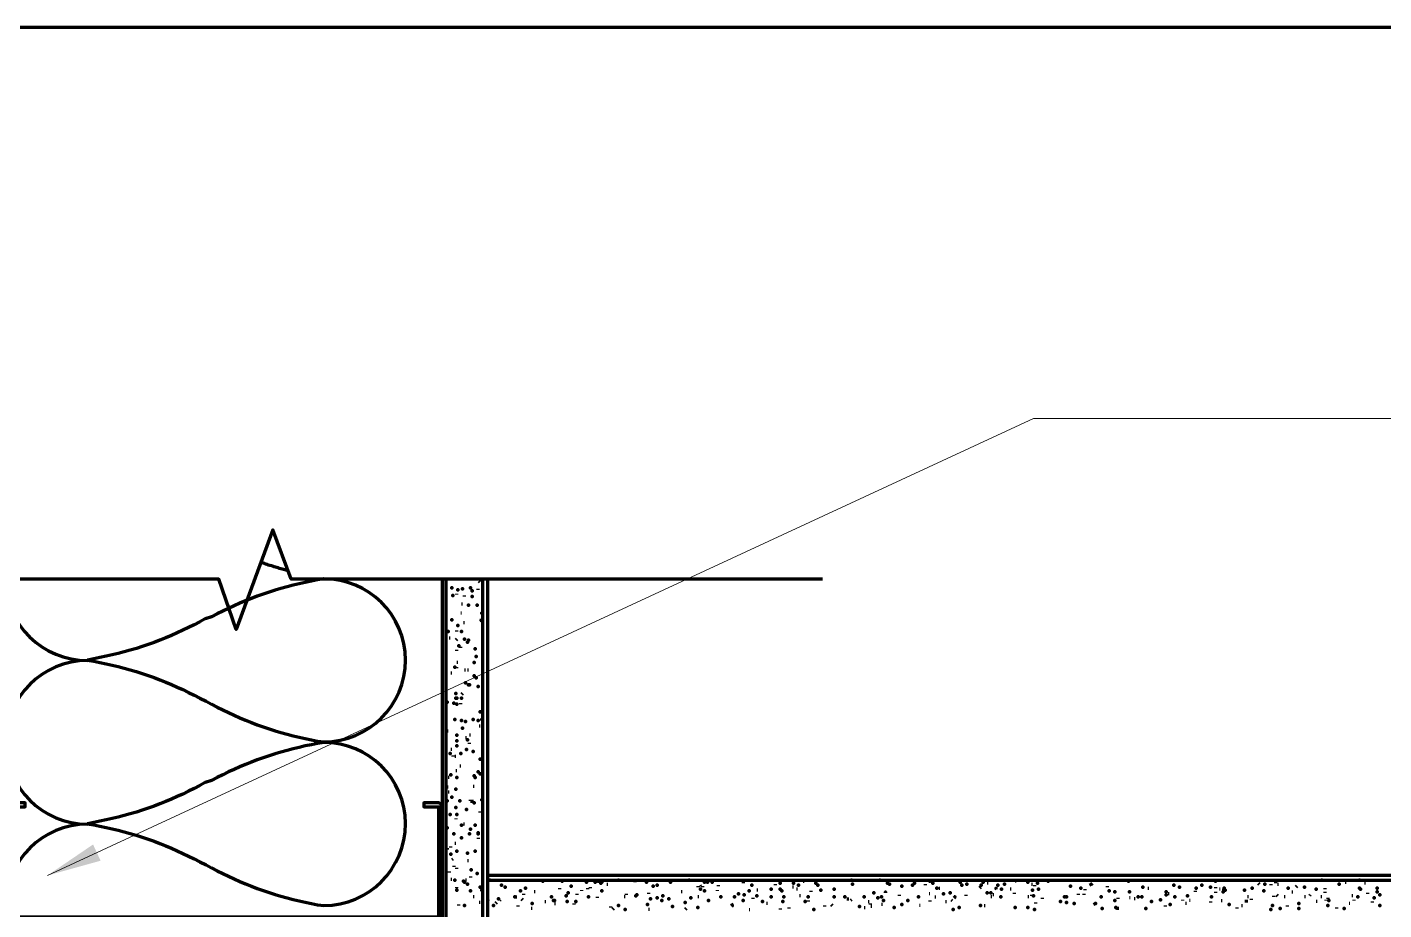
# Model space of a CAD drawing. Extents: x -134.2 to -36.6, y 16.5 to 62.5.
# Drawn here: x -122.59 to -103.9, y 50.38 to 62.54 of the extents above; entities that cross this region are included whole.
import ezdxf

# ---------------------------------------------------------------- set-up
doc = ezdxf.new("R2010")
doc.units = 0
doc.header["$MEASUREMENT"] = 0
for name, color, linetype, lineweight in [('Dt-Line 1', 9, 'Continuous', 0), ('Dt-Line 3', 7, 'Continuous', 15), ('Dt-Line 4', 1, 'Continuous', 25), ('Dt-Line 5', 54, 'Continuous', 50), ('Dt-Text', 121, 'Continuous', 20)]:
    doc.layers.add(name, color=color, linetype=linetype, lineweight=lineweight)
doc.styles.get("Standard").update_dxf_attribs({"font": 'Arial.ttf'})
doc.dimstyles.new('1 & 1 Half', dxfattribs={"dimtxt": 0.75, "dimasz": 0.75, "dimexe": 1, "dimexo": 0.375, "dimgap": 0.5, "dimtad": 1, "dimdec": 4, "dimzin": 3, "dimdsep": 46, "dimlunit": 4, "dimtxsty": 'Standard', "dimblk": 'ARCHTICK', "dimcen": 0.09375, "dimdle": 1, "dimclrd": 253, "dimclre": 253, "dimclrt": 256, "dimadec": 0, "dimazin": 0, "dimtfac": 0.6, "dimtdec": 4, "dimtix": 1, "dimtmove": 2, "dimatfit": 0, "dimfxl": 1, "dimfrac": 1, "dimtolj": 1, "dimtzin": 0, "dimlwd": 9, "dimlwe": 9, "dimarcsym": 0})

# ---------------------------------------------------------------- blocks, each defined once
blk = doc.blocks.new('_ArchTick')
at = {"color": 0, "linetype": 'ByBlock', "const_width": 0.15}
blk.add_lwpolyline([(-0.5, -0.5), (0.5, 0.5)], dxfattribs=at)

msp = doc.modelspace()

# ---------------------------------------------------------------- linework, layer by layer
at = {"layer": 'Dt-Line 1', "linetype": 'Continuous', "lineweight": 158}
for p, q in [((-116.659, 54.935), (-116.659, 54.922)), ((-116.379, 54.789), (-116.379, 54.802)), ((-116.353, 54.895), (-116.366, 54.909)), ((-116.673, 54.722), (-116.673, 54.735)), ((-116.593, 54.589), (-116.606, 54.589)), ((-116.566, 54.695), (-116.566, 54.709)), ((-116.606, 54.469), (-116.619, 54.469)), ((-116.673, 54.215), (-116.673, 54.229)), ((-116.566, 54.335), (-116.579, 54.335)), ((-116.766, 54.122), (-116.779, 54.122)), ((-116.673, 54.109), (-116.686, 54.095)), ((-116.673, 53.949), (-116.673, 53.962)), ((-116.619, 53.989), (-116.619, 54.002)), ((-116.659, 53.789), (-116.673, 53.789)), ((-116.673, 53.709), (-116.673, 53.722)), ((-116.553, 53.682), (-116.566, 53.682)), ((-116.513, 53.682), (-116.526, 53.682)), ((-116.739, 53.642), (-116.753, 53.642)), ((-116.593, 53.362), (-116.606, 53.349)), ((-116.619, 53.215), (-116.619, 53.229)), ((-116.353, 52.909), (-116.366, 52.909)), ((-116.793, 52.842), (-116.806, 52.842)), ((-116.539, 52.749), (-116.553, 52.749)), ((-116.486, 52.789), (-116.499, 52.789)), ((-116.739, 52.589), (-116.753, 52.589)), ((-116.499, 52.669), (-116.499, 52.682)), ((-116.726, 52.509), (-116.726, 52.495)), ((-116.686, 52.495), (-116.699, 52.495)), ((-116.619, 52.362), (-116.633, 52.362)), ((-116.779, 52.202), (-116.793, 52.202)), ((-116.673, 52.295), (-116.686, 52.295)), ((-116.793, 52.069), (-116.806, 52.069)), ((-116.779, 52.002), (-116.793, 52.002)), ((-116.433, 52.082), (-116.446, 52.082)), ((-116.313, 51.989), (-116.326, 51.989)), ((-116.486, 51.882), (-116.486, 51.895)), ((-116.686, 51.642), (-116.686, 51.629)), ((-116.353, 51.722), (-116.353, 51.735)), ((-116.566, 51.562), (-116.579, 51.562)), ((-116.806, 51.229), (-116.806, 51.215)), ((-116.753, 51.242), (-116.753, 51.255)), ((-116.686, 51.295), (-116.699, 51.295)), ((-116.379, 51.375), (-116.379, 51.362)), ((-116.726, 51.082), (-116.739, 51.069)), ((-116.513, 51.055), (-116.526, 51.055)), ((-116.779, 50.909), (-116.779, 50.895)), ((-116.713, 50.989), (-116.713, 50.975)), ((-116.673, 50.949), (-116.673, 50.962)), ((-116.739, 50.802), (-116.753, 50.802)), ((-116.673, 50.682), (-116.673, 50.695)), ((-116.539, 50.789), (-116.553, 50.789)), ((-116.486, 50.842), (-116.486, 50.829)), ((-115.726, 50.789), (-115.726, 50.775)), ((-115.326, 50.789), (-115.326, 50.775)), ((-115.259, 50.682), (-115.259, 50.669)), ((-114.873, 50.682), (-114.873, 50.669)), ((-114.833, 50.695), (-114.833, 50.682)), ((-114.606, 50.735), (-114.593, 50.735)), ((-114.219, 50.775), (-114.219, 50.762)), ((-113.353, 50.709), (-113.353, 50.695)), ((-113.326, 50.722), (-113.313, 50.709)), ((-113.286, 50.709), (-113.286, 50.695)), ((-113.073, 50.722), (-113.073, 50.709)), ((-112.726, 50.762), (-112.726, 50.749)), ((-112.286, 50.735), (-112.286, 50.722)), ((-112.033, 50.695), (-112.046, 50.695)), ((-111.979, 50.669), (-111.993, 50.669)), ((-111.899, 50.775), (-111.886, 50.775)), ((-110.353, 50.789), (-110.339, 50.789)), ((-110.219, 50.735), (-110.219, 50.722)), ((-110.033, 50.682), (-110.019, 50.682)), ((-109.459, 50.695), (-109.473, 50.682)), ((-109.353, 50.749), (-109.366, 50.749)), ((-109.033, 50.669), (-109.046, 50.669)), ((-108.966, 50.775), (-108.979, 50.775)), ((-108.753, 50.735), (-108.739, 50.735)), ((-108.713, 50.722), (-108.713, 50.709)), ((-108.019, 50.669), (-108.019, 50.655)), ((-107.713, 50.709), (-107.713, 50.695)), ((-107.513, 50.789), (-107.499, 50.789)), ((-107.233, 50.789), (-107.233, 50.775)), ((-107.153, 50.682), (-107.139, 50.682)), ((-106.219, 50.695), (-106.219, 50.682)), ((-106.153, 50.669), (-106.166, 50.669)), ((-105.633, 50.749), (-105.619, 50.735)), ((-105.459, 50.735), (-105.459, 50.722)), ((-105.393, 50.762), (-105.393, 50.749)), ((-105.366, 50.735), (-105.353, 50.735)), ((-105.099, 50.709), (-105.113, 50.695)), ((-104.713, 50.682), (-104.713, 50.669)), ((-104.433, 50.762), (-104.419, 50.762)), ((-104.153, 50.749), (-104.166, 50.749)), ((-116.433, 50.562), (-116.446, 50.562)), ((-116.353, 50.482), (-116.366, 50.482)), ((-116.246, 50.522), (-116.246, 50.509)), ((-116.126, 50.482), (-116.139, 50.469)), ((-116.073, 50.522), (-116.086, 50.509)), ((-115.779, 50.535), (-115.766, 50.522)), ((-115.753, 50.602), (-115.753, 50.589)), ((-115.593, 50.629), (-115.606, 50.629)), ((-115.459, 50.495), (-115.446, 50.495)), ((-115.019, 50.602), (-115.019, 50.589)), ((-114.953, 50.655), (-114.953, 50.642)), ((-114.739, 50.562), (-114.739, 50.549)), ((-114.353, 50.562), (-114.366, 50.562)), ((-114.339, 50.602), (-114.339, 50.589)), ((-114.033, 50.615), (-114.033, 50.602)), ((-113.566, 50.629), (-113.579, 50.629)), ((-113.339, 50.562), (-113.353, 50.562)), ((-113.086, 50.655), (-113.086, 50.642)), ((-112.593, 50.549), (-112.593, 50.535)), ((-112.526, 50.655), (-112.539, 50.655)), ((-111.939, 50.575), (-111.953, 50.575)), ((-111.833, 50.509), (-111.833, 50.495)), ((-111.793, 50.642), (-111.793, 50.629)), ((-111.233, 50.522), (-111.246, 50.509)), ((-111.006, 50.495), (-110.993, 50.495)), ((-110.579, 50.589), (-110.579, 50.575)), ((-110.153, 50.602), (-110.166, 50.602)), ((-110.153, 50.509), (-110.153, 50.495)), ((-110.086, 50.562), (-110.073, 50.562)), ((-109.939, 50.495), (-109.926, 50.495)), ((-109.859, 50.522), (-109.846, 50.509)), ((-109.659, 50.589), (-109.659, 50.575)), ((-109.299, 50.562), (-109.313, 50.562)), ((-109.273, 50.589), (-109.286, 50.589)), ((-108.993, 50.615), (-108.993, 50.602)), ((-108.793, 50.562), (-108.806, 50.562)), ((-108.753, 50.589), (-108.753, 50.575)), ((-108.699, 50.482), (-108.699, 50.469)), ((-108.606, 50.549), (-108.606, 50.535)), ((-108.113, 50.602), (-108.113, 50.589)), ((-108.033, 50.602), (-108.033, 50.589)), ((-107.566, 50.549), (-107.566, 50.535)), ((-107.393, 50.549), (-107.406, 50.549)), ((-107.326, 50.535), (-107.339, 50.535)), ((-106.859, 50.602), (-106.873, 50.602)), ((-106.673, 50.522), (-106.673, 50.509)), ((-106.566, 50.509), (-106.579, 50.509)), ((-106.499, 50.642), (-106.499, 50.629)), ((-106.286, 50.495), (-106.286, 50.482)), ((-106.219, 50.629), (-106.219, 50.615)), ((-106.139, 50.509), (-106.126, 50.509)), ((-106.126, 50.655), (-106.113, 50.655)), ((-105.766, 50.562), (-105.779, 50.562)), ((-105.726, 50.535), (-105.726, 50.522)), ((-105.419, 50.575), (-105.419, 50.562)), ((-105.379, 50.589), (-105.366, 50.575)), ((-105.259, 50.562), (-105.273, 50.562)), ((-105.166, 50.629), (-105.153, 50.629)), ((-104.979, 50.562), (-104.993, 50.562)), ((-104.913, 50.589), (-104.926, 50.575)), ((-104.819, 50.495), (-104.833, 50.495)), ((-104.753, 50.562), (-104.766, 50.562)), ((-104.713, 50.629), (-104.713, 50.615)), ((-104.699, 50.522), (-104.699, 50.509)), ((-104.673, 50.549), (-104.673, 50.535)), ((-104.326, 50.575), (-104.339, 50.575)), ((-104.313, 50.522), (-104.313, 50.509)), ((-104.126, 50.615), (-104.126, 50.602)), ((-104.059, 50.495), (-104.059, 50.482)), ((-116.646, 50.442), (-116.646, 50.455)), ((-115.833, 50.442), (-115.833, 50.429)), ((-115.633, 50.402), (-115.646, 50.402)), ((-115.326, 50.469), (-115.313, 50.469)), ((-115.059, 50.469), (-115.059, 50.455)), ((-114.553, 50.429), (-114.553, 50.415)), ((-114.513, 50.402), (-114.526, 50.389)), ((-114.019, 50.389), (-114.033, 50.389)), ((-113.513, 50.402), (-113.526, 50.389)), ((-112.646, 50.389), (-112.633, 50.389)), ((-112.393, 50.469), (-112.406, 50.469)), ((-112.219, 50.402), (-112.219, 50.389)), ((-112.099, 50.415), (-112.099, 50.402)), ((-111.606, 50.442), (-111.606, 50.429)), ((-111.513, 50.455), (-111.499, 50.442)), ((-111.059, 50.415), (-111.046, 50.415)), ((-110.979, 50.469), (-110.979, 50.455)), ((-110.953, 50.429), (-110.966, 50.429)), ((-110.806, 50.455), (-110.819, 50.455)), ((-110.286, 50.442), (-110.299, 50.442)), ((-109.406, 50.442), (-109.393, 50.442)), ((-106.913, 50.442), (-106.913, 50.429)), ((-106.619, 50.469), (-106.633, 50.469)), ((-105.926, 50.415), (-105.926, 50.402)), ((-105.859, 50.442), (-105.846, 50.442)), ((-105.233, 50.442), (-105.233, 50.429)), ((-104.553, 50.415), (-104.553, 50.402)), ((-104.366, 50.469), (-104.379, 50.469))]:
    msp.add_line(p, q, dxfattribs=at)
for points in [[(-119.003, 55.052), (-119.022, 55.057), (-119.041, 55.062), (-119.06, 55.067), (-119.078, 55.073), (-119.097, 55.078), (-119.116, 55.084), (-119.135, 55.089), (-119.153, 55.095), (-119.172, 55.1), (-119.191, 55.106), (-119.209, 55.112), (-119.228, 55.118), (-119.247, 55.124), (-119.265, 55.13), (-119.284, 55.136), (-119.302, 55.142), (-119.321, 55.149), (-119.339, 55.155), (-119.358, 55.162), (-119.376, 55.168)], [(-116.739, 54.815), (-116.739, 54.815), (-116.739, 54.815)], [(-116.659, 54.789), (-116.659, 54.789), (-116.659, 54.789)], [(-116.593, 54.802), (-116.593, 54.802), (-116.593, 54.802)], [(-116.486, 54.815), (-116.486, 54.815), (-116.486, 54.815)], [(-116.459, 54.775), (-116.459, 54.775), (-116.459, 54.775)], [(-116.726, 54.709), (-116.726, 54.709), (-116.726, 54.709)], [(-116.459, 54.695), (-116.459, 54.695), (-116.459, 54.695)], [(-116.513, 54.575), (-116.513, 54.575), (-116.513, 54.575)], [(-116.326, 54.469), (-116.326, 54.469), (-116.326, 54.469)], [(-116.793, 54.215), (-116.793, 54.215), (-116.793, 54.215)], [(-116.739, 54.375), (-116.739, 54.375), (-116.739, 54.375)], [(-116.659, 54.295), (-116.659, 54.295), (-116.659, 54.295)], [(-116.606, 54.215), (-116.606, 54.215), (-116.606, 54.215)], [(-116.339, 54.389), (-116.339, 54.362), (-116.339, 54.375)], [(-116.566, 54.109), (-116.566, 54.109), (-116.566, 54.109)], [(-116.526, 54.069), (-116.526, 54.069), (-116.526, 54.069)], [(-116.513, 54.095), (-116.513, 54.095), (-116.513, 54.095)], [(-116.419, 53.975), (-116.419, 53.975), (-116.419, 53.975)], [(-116.406, 53.869), (-116.406, 53.869), (-116.406, 53.869)], [(-116.699, 53.722), (-116.699, 53.722), (-116.699, 53.722)], [(-116.433, 53.789), (-116.433, 53.789), (-116.433, 53.789)], [(-116.553, 53.509), (-116.553, 53.509), (-116.553, 53.509)], [(-116.433, 53.602), (-116.433, 53.602), (-116.433, 53.602)], [(-116.406, 53.575), (-116.406, 53.575), (-116.406, 53.575)], [(-116.686, 53.362), (-116.686, 53.362), (-116.686, 53.362)], [(-116.606, 53.295), (-116.606, 53.295), (-116.606, 53.295)], [(-116.379, 53.455), (-116.379, 53.455), (-116.379, 53.455)], [(-116.806, 53.242), (-116.806, 53.242), (-116.806, 53.242)], [(-116.713, 53.229), (-116.713, 53.229), (-116.713, 53.229)], [(-116.673, 53.215), (-116.673, 53.215), (-116.673, 53.215)], [(-116.353, 53.109), (-116.353, 53.109), (-116.353, 53.109)], [(-116.699, 53.002), (-116.699, 53.002), (-116.699, 53.002)], [(-116.606, 52.989), (-116.606, 52.989), (-116.606, 52.989)], [(-116.553, 52.975), (-116.553, 52.975), (-116.553, 52.975)], [(-116.446, 53.002), (-116.446, 53.002), (-116.446, 53.002)], [(-116.379, 52.989), (-116.379, 52.989), (-116.379, 52.989)], [(-116.326, 53.002), (-116.326, 53.002), (-116.326, 53.002)], [(-116.673, 52.789), (-116.673, 52.789), (-116.673, 52.789)], [(-116.593, 52.882), (-116.593, 52.882), (-116.593, 52.882)], [(-116.526, 52.722), (-116.526, 52.722), (-116.526, 52.722)], [(-116.766, 52.535), (-116.766, 52.535), (-116.766, 52.535)], [(-116.673, 52.709), (-116.673, 52.709), (-116.673, 52.709)], [(-116.673, 52.642), (-116.673, 52.642), (-116.673, 52.642)], [(-116.539, 52.589), (-116.539, 52.589), (-116.539, 52.589)], [(-116.446, 52.562), (-116.446, 52.562), (-116.446, 52.562)], [(-116.353, 52.455), (-116.353, 52.455), (-116.353, 52.455)], [(-116.753, 52.242), (-116.753, 52.242), (-116.753, 52.242)], [(-116.673, 52.202), (-116.673, 52.202), (-116.673, 52.202)], [(-116.433, 52.229), (-116.433, 52.229), (-116.433, 52.229)], [(-116.419, 52.202), (-116.419, 52.202), (-116.419, 52.202)], [(-116.379, 52.282), (-116.379, 52.282), (-116.379, 52.282)], [(-116.353, 52.255), (-116.353, 52.255), (-116.353, 52.255)], [(-116.686, 52.042), (-116.686, 52.042), (-116.686, 52.042)], [(-116.806, 51.882), (-116.806, 51.882), (-116.806, 51.882)], [(-116.739, 51.935), (-116.739, 51.935), (-116.739, 51.935)], [(-116.686, 51.789), (-116.686, 51.789), (-116.686, 51.789)], [(-116.633, 51.882), (-116.633, 51.882), (-116.633, 51.882)], [(-116.459, 51.855), (-116.459, 51.882), (-116.459, 51.895)], [(-116.433, 51.855), (-116.433, 51.855), (-116.433, 51.855)], [(-116.326, 51.895), (-116.326, 51.895), (-116.326, 51.895)], [(-116.766, 51.695), (-116.766, 51.695), (-116.766, 51.695)], [(-116.673, 51.695), (-116.673, 51.695), (-116.673, 51.695)], [(-116.539, 51.762), (-116.539, 51.762), (-116.539, 51.762)], [(-116.806, 51.509), (-116.806, 51.509), (-116.806, 51.509)], [(-116.713, 51.429), (-116.713, 51.429), (-116.713, 51.429)], [(-116.606, 51.549), (-116.606, 51.549), (-116.606, 51.549)], [(-116.499, 51.429), (-116.499, 51.429), (-116.499, 51.429)], [(-116.486, 51.495), (-116.486, 51.495), (-116.486, 51.495)], [(-116.419, 51.549), (-116.419, 51.549), (-116.419, 51.549)], [(-116.606, 51.375), (-116.606, 51.375), (-116.606, 51.375)], [(-116.753, 51.149), (-116.753, 51.149), (-116.753, 51.149)], [(-116.673, 51.189), (-116.673, 51.189), (-116.673, 51.189)], [(-116.526, 51.162), (-116.526, 51.162), (-116.526, 51.162)], [(-116.419, 51.189), (-116.419, 51.189), (-116.419, 51.189)], [(-116.473, 50.935), (-116.473, 50.935), (-116.473, 50.935)], [(-116.393, 50.882), (-116.393, 50.882), (-116.393, 50.882)], [(-116.699, 50.789), (-116.699, 50.789), (-116.699, 50.789)], [(-116.526, 50.735), (-116.526, 50.735), (-116.526, 50.735)], [(-116.353, 50.695), (-116.353, 50.695), (-116.353, 50.695)], [(-116.219, 50.789), (-116.219, 50.789), (-116.219, 50.789)], [(-116.059, 50.722), (-116.059, 50.722), (-116.059, 50.722)], [(-116.006, 50.695), (-116.006, 50.695), (-116.006, 50.695)], [(-115.726, 50.682), (-115.726, 50.682), (-115.726, 50.682)], [(-115.486, 50.775), (-115.486, 50.775), (-115.486, 50.775)], [(-115.219, 50.775), (-115.219, 50.775), (-115.219, 50.775)], [(-115.099, 50.709), (-115.099, 50.709), (-115.099, 50.709)], [(-114.886, 50.762), (-114.886, 50.762), (-114.886, 50.762)], [(-114.766, 50.762), (-114.766, 50.762), (-114.766, 50.762)], [(-114.726, 50.775), (-114.726, 50.775), (-114.726, 50.775)], [(-114.446, 50.789), (-114.446, 50.789), (-114.446, 50.789)], [(-114.059, 50.762), (-114.059, 50.762), (-114.059, 50.762)], [(-113.913, 50.722), (-113.913, 50.722), (-113.913, 50.722)], [(-113.726, 50.762), (-113.726, 50.762), (-113.726, 50.762)], [(-113.473, 50.789), (-113.473, 50.789), (-113.473, 50.789)], [(-113.313, 50.669), (-113.313, 50.669), (-113.313, 50.669)], [(-113.259, 50.762), (-113.259, 50.762), (-113.259, 50.762)], [(-113.219, 50.762), (-113.219, 50.762), (-113.219, 50.762)], [(-113.153, 50.762), (-113.153, 50.762), (-113.153, 50.762)], [(-112.606, 50.722), (-112.606, 50.722), (-112.606, 50.722)], [(-112.339, 50.669), (-112.339, 50.669), (-112.339, 50.669)], [(-112.219, 50.749), (-112.219, 50.749), (-112.219, 50.749)], [(-112.219, 50.669), (-112.219, 50.669), (-112.219, 50.669)], [(-112.033, 50.749), (-112.033, 50.749), (-112.033, 50.749)], [(-111.966, 50.722), (-111.966, 50.722), (-111.966, 50.722)], [(-111.699, 50.722), (-111.699, 50.722), (-111.699, 50.722)], [(-111.473, 50.669), (-111.473, 50.669), (-111.473, 50.669)], [(-111.233, 50.789), (-111.233, 50.789), (-111.233, 50.789)], [(-111.219, 50.735), (-111.219, 50.735), (-111.219, 50.735)], [(-110.846, 50.789), (-110.846, 50.789), (-110.846, 50.789)], [(-110.739, 50.749), (-110.739, 50.749), (-110.739, 50.749)], [(-110.713, 50.735), (-110.713, 50.735), (-110.713, 50.735)], [(-110.539, 50.709), (-110.539, 50.709), (-110.539, 50.709)], [(-110.393, 50.722), (-110.393, 50.722), (-110.393, 50.722)], [(-110.366, 50.749), (-110.366, 50.749), (-110.366, 50.749)], [(-110.153, 50.775), (-110.153, 50.775), (-110.153, 50.775)], [(-110.113, 50.749), (-110.113, 50.749), (-110.113, 50.749)], [(-110.059, 50.682), (-110.059, 50.682), (-110.059, 50.682)], [(-109.739, 50.762), (-109.739, 50.762), (-109.739, 50.762)], [(-109.713, 50.722), (-109.713, 50.722), (-109.713, 50.722)], [(-109.646, 50.735), (-109.646, 50.735), (-109.646, 50.735)], [(-109.446, 50.722), (-109.446, 50.722), (-109.446, 50.722)], [(-109.419, 50.762), (-109.419, 50.762), (-109.419, 50.762)], [(-109.233, 50.669), (-109.246, 50.682), (-109.246, 50.669)], [(-109.219, 50.722), (-109.219, 50.722), (-109.219, 50.722)], [(-109.166, 50.669), (-109.166, 50.669), (-109.166, 50.669)], [(-109.126, 50.735), (-109.126, 50.735), (-109.126, 50.735)], [(-108.806, 50.762), (-108.806, 50.762), (-108.806, 50.762)], [(-108.673, 50.749), (-108.673, 50.749), (-108.673, 50.749)], [(-108.659, 50.669), (-108.659, 50.669), (-108.659, 50.669)], [(-108.526, 50.775), (-108.526, 50.775), (-108.526, 50.775)], [(-108.219, 50.709), (-108.219, 50.709), (-108.219, 50.709)], [(-108.073, 50.682), (-108.073, 50.682), (-108.073, 50.682)], [(-107.953, 50.722), (-107.926, 50.735), (-107.913, 50.749)], [(-107.419, 50.775), (-107.419, 50.775), (-107.419, 50.775)], [(-107.219, 50.695), (-107.219, 50.695), (-107.219, 50.695)], [(-106.793, 50.722), (-106.793, 50.722), (-106.793, 50.722)], [(-106.486, 50.682), (-106.486, 50.682), (-106.486, 50.682)], [(-106.406, 50.722), (-106.406, 50.722), (-106.406, 50.722)], [(-106.286, 50.695), (-106.286, 50.695), (-106.286, 50.695)], [(-106.219, 50.775), (-106.219, 50.775), (-106.219, 50.775)], [(-106.099, 50.682), (-106.099, 50.682), (-106.099, 50.682)], [(-105.713, 50.682), (-105.713, 50.682), (-105.713, 50.682)], [(-105.539, 50.735), (-105.539, 50.735), (-105.539, 50.735)], [(-105.219, 50.682), (-105.219, 50.682), (-105.219, 50.682)], [(-104.993, 50.695), (-104.993, 50.695), (-104.993, 50.695)], [(-104.833, 50.669), (-104.833, 50.669), (-104.833, 50.669)], [(-104.753, 50.789), (-104.753, 50.789), (-104.753, 50.789)], [(-104.513, 50.735), (-104.513, 50.735), (-104.513, 50.735)], [(-104.233, 50.789), (-104.233, 50.789), (-104.233, 50.789)], [(-103.993, 50.682), (-103.993, 50.682), (-103.993, 50.682)], [(-116.673, 50.655), (-116.673, 50.655), (-116.673, 50.655)], [(-116.486, 50.642), (-116.486, 50.642), (-116.486, 50.642)], [(-116.326, 50.655), (-116.326, 50.655), (-116.326, 50.655)], [(-116.099, 50.535), (-116.099, 50.535), (-116.099, 50.535)], [(-115.873, 50.562), (-115.846, 50.562)], [(-115.793, 50.642), (-115.793, 50.642), (-115.793, 50.642)], [(-115.166, 50.575), (-115.166, 50.575), (-115.166, 50.575)], [(-115.153, 50.495), (-115.153, 50.495), (-115.153, 50.495)], [(-115.139, 50.615), (-115.139, 50.615), (-115.139, 50.615)], [(-115.033, 50.495), (-115.033, 50.495), (-115.033, 50.495)], [(-114.859, 50.562), (-114.859, 50.562), (-114.859, 50.562)], [(-114.673, 50.642), (-114.673, 50.642), (-114.673, 50.642)], [(-114.006, 50.535), (-114.006, 50.535), (-114.006, 50.535)], [(-113.913, 50.549), (-113.913, 50.549), (-113.913, 50.549)], [(-113.846, 50.509), (-113.846, 50.509), (-113.846, 50.509)], [(-113.753, 50.535), (-113.753, 50.535), (-113.753, 50.535)], [(-113.526, 50.482), (-113.526, 50.482), (-113.526, 50.482)], [(-113.446, 50.549), (-113.446, 50.549), (-113.446, 50.549)], [(-113.259, 50.642), (-113.259, 50.642), (-113.259, 50.642)], [(-113.206, 50.509), (-113.206, 50.509), (-113.206, 50.509)], [(-113.033, 50.562), (-113.033, 50.562), (-113.033, 50.562)], [(-112.846, 50.562), (-112.846, 50.562), (-112.846, 50.562)], [(-112.793, 50.602), (-112.793, 50.602), (-112.793, 50.602)], [(-112.726, 50.509), (-112.726, 50.509), (-112.726, 50.509)], [(-112.713, 50.589), (-112.713, 50.589), (-112.713, 50.589)], [(-112.646, 50.642), (-112.646, 50.642), (-112.646, 50.642)], [(-112.539, 50.575), (-112.539, 50.575), (-112.539, 50.575)], [(-112.459, 50.495), (-112.459, 50.495), (-112.459, 50.495)], [(-112.339, 50.562), (-112.339, 50.562), (-112.339, 50.562)], [(-112.193, 50.642), (-112.193, 50.642), (-112.193, 50.642)], [(-112.179, 50.495), (-112.179, 50.495), (-112.179, 50.495)], [(-112.166, 50.562), (-112.166, 50.562), (-112.166, 50.562)], [(-111.873, 50.495), (-111.873, 50.495), (-111.873, 50.495)], [(-111.833, 50.562), (-111.833, 50.562), (-111.833, 50.562)], [(-111.659, 50.655), (-111.659, 50.655), (-111.659, 50.655)], [(-111.473, 50.562), (-111.473, 50.562), (-111.473, 50.562)], [(-111.326, 50.562), (-111.326, 50.562), (-111.326, 50.562)], [(-111.299, 50.535), (-111.286, 50.535), (-111.273, 50.535)], [(-111.059, 50.562), (-111.059, 50.562), (-111.059, 50.562)], [(-110.926, 50.615), (-110.926, 50.615), (-110.926, 50.615)], [(-110.873, 50.549), (-110.873, 50.549), (-110.873, 50.549)], [(-110.819, 50.562), (-110.819, 50.562), (-110.819, 50.562)], [(-110.793, 50.509), (-110.793, 50.509), (-110.793, 50.509)], [(-110.766, 50.615), (-110.766, 50.629), (-110.766, 50.615)], [(-110.459, 50.509), (-110.459, 50.509), (-110.459, 50.509)], [(-110.313, 50.562), (-110.313, 50.562), (-110.313, 50.562)], [(-109.966, 50.602), (-109.966, 50.602), (-109.966, 50.602)], [(-109.873, 50.615), (-109.873, 50.615), (-109.873, 50.615)], [(-109.819, 50.549), (-109.806, 50.562), (-109.819, 50.562)], [(-109.366, 50.615), (-109.366, 50.615), (-109.366, 50.615)], [(-109.313, 50.615), (-109.313, 50.615), (-109.313, 50.615)], [(-109.179, 50.562), (-109.179, 50.562), (-109.179, 50.562)], [(-108.739, 50.655), (-108.739, 50.655), (-108.739, 50.655)], [(-108.726, 50.575), (-108.726, 50.575), (-108.726, 50.575)], [(-108.353, 50.495), (-108.353, 50.495), (-108.353, 50.495)], [(-108.299, 50.562), (-108.299, 50.562), (-108.299, 50.562)], [(-108.273, 50.562), (-108.273, 50.562), (-108.273, 50.562)], [(-107.793, 50.562), (-107.793, 50.562), (-107.793, 50.562)], [(-107.686, 50.642), (-107.686, 50.642), (-107.686, 50.642)], [(-107.606, 50.629), (-107.606, 50.629), (-107.606, 50.629)], [(-107.606, 50.509), (-107.606, 50.509), (-107.606, 50.509)], [(-107.406, 50.629), (-107.406, 50.629), (-107.406, 50.629)], [(-107.286, 50.562), (-107.286, 50.562), (-107.286, 50.562)], [(-107.233, 50.562), (-107.233, 50.562), (-107.233, 50.562)], [(-107.099, 50.495), (-107.099, 50.495), (-107.099, 50.495)], [(-106.979, 50.522), (-106.979, 50.522), (-106.979, 50.522)], [(-106.899, 50.629), (-106.899, 50.629), (-106.899, 50.629)], [(-106.899, 50.589), (-106.899, 50.589), (-106.899, 50.589)], [(-106.779, 50.562), (-106.779, 50.562), (-106.779, 50.562)], [(-106.606, 50.575), (-106.606, 50.575), (-106.606, 50.575)], [(-106.273, 50.562), (-106.273, 50.562), (-106.273, 50.562)], [(-106.113, 50.629), (-106.113, 50.629), (-106.113, 50.629)], [(-106.086, 50.655), (-106.086, 50.655), (-106.086, 50.655)], [(-105.819, 50.655), (-105.819, 50.655), (-105.819, 50.655)], [(-105.793, 50.482), (-105.793, 50.509), (-105.793, 50.522)], [(-105.553, 50.642), (-105.553, 50.642), (-105.553, 50.642)], [(-104.659, 50.509), (-104.659, 50.509), (-104.659, 50.509)], [(-104.259, 50.562), (-104.259, 50.562), (-104.259, 50.562)], [(-104.033, 50.549), (-104.033, 50.549), (-104.033, 50.549)], [(-103.993, 50.629), (-103.993, 50.629), (-103.993, 50.629)], [(-103.953, 50.589), (-103.953, 50.589), (-103.953, 50.589)], [(-116.566, 50.442), (-116.566, 50.442), (-116.566, 50.442)], [(-115.633, 50.469), (-115.633, 50.469), (-115.633, 50.469)], [(-114.446, 50.442), (-114.446, 50.442), (-114.446, 50.442)], [(-114.353, 50.389), (-114.353, 50.389), (-114.353, 50.389)], [(-114.046, 50.455), (-114.046, 50.455), (-114.046, 50.455)], [(-113.353, 50.415), (-113.353, 50.415), (-113.353, 50.415)], [(-112.886, 50.469), (-112.873, 50.442), (-112.886, 50.429)], [(-111.753, 50.389), (-111.753, 50.389), (-111.753, 50.389)], [(-111.126, 50.429), (-111.126, 50.429), (-111.126, 50.429)], [(-110.646, 50.415), (-110.646, 50.415), (-110.646, 50.415)], [(-110.539, 50.455), (-110.539, 50.455), (-110.539, 50.455)], [(-109.833, 50.389), (-109.833, 50.389), (-109.833, 50.389)], [(-109.753, 50.415), (-109.753, 50.415), (-109.753, 50.415)], [(-108.979, 50.415), (-108.979, 50.415), (-108.979, 50.415)], [(-108.806, 50.415), (-108.806, 50.415), (-108.806, 50.415)], [(-108.713, 50.389), (-108.713, 50.389), (-108.713, 50.389)], [(-108.166, 50.469), (-108.166, 50.469), (-108.166, 50.469)], [(-107.873, 50.469), (-107.899, 50.455)], [(-107.553, 50.402), (-107.579, 50.402), (-107.579, 50.402)], [(-107.179, 50.402), (-107.179, 50.402), (-107.179, 50.402)], [(-106.846, 50.455), (-106.846, 50.455), (-106.846, 50.455)], [(-106.033, 50.455), (-106.033, 50.455), (-106.033, 50.455)], [(-105.459, 50.389), (-105.459, 50.389), (-105.459, 50.389)], [(-105.433, 50.442), (-105.433, 50.442), (-105.433, 50.442)], [(-105.326, 50.402), (-105.326, 50.402), (-105.326, 50.402)], [(-105.073, 50.469), (-105.073, 50.469), (-105.073, 50.469)], [(-105.073, 50.402), (-105.073, 50.402), (-105.073, 50.402)], [(-104.673, 50.442), (-104.673, 50.442), (-104.673, 50.442)], [(-104.446, 50.402), (-104.446, 50.402), (-104.446, 50.402)], [(-103.953, 50.442), (-103.953, 50.442), (-103.953, 50.442)]]:
    msp.add_lwpolyline(points, dxfattribs=at)
msp.add_lwpolyline([(-123.313, 54.935), (-123.113, 54.722), (-122.899, 54.935, 0.411801), (-121.759, 53.815, 0.414213), (-122.886, 52.689, 0.414213), (-121.759, 51.562, 0.414213), (-122.886, 50.435)], format="xyb", dxfattribs=at)
for points in [[(-117.379, 53.822, 0.414212), (-118.506, 54.939), (-118.591, 54.925), (-118.676, 54.909), (-118.76, 54.891), (-118.844, 54.872), (-118.928, 54.852), (-119.012, 54.83), (-119.095, 54.807), (-119.177, 54.782), (-119.259, 54.756), (-119.341, 54.728), (-119.422, 54.699), (-119.503, 54.669), (-119.583, 54.637), (-119.662, 54.604), (-119.741, 54.569), (-119.82, 54.533), (-119.897, 54.496), (-119.975, 54.457), (-120.051, 54.417), (-120.138, 54.388), (-120.214, 54.347), (-120.291, 54.307), (-120.368, 54.268), (-120.446, 54.231), (-120.524, 54.195), (-120.603, 54.16), (-120.683, 54.127), (-120.763, 54.095), (-120.843, 54.065), (-120.924, 54.036), (-121.006, 54.008), (-121.088, 53.982), (-121.171, 53.957), (-121.254, 53.934), (-121.337, 53.912), (-121.421, 53.892), (-121.505, 53.873), (-121.59, 53.855), (-121.675, 53.84), (-121.76, 53.819), (-121.675, 53.805), (-121.59, 53.789), (-121.506, 53.771), (-121.421, 53.752), (-121.338, 53.732), (-121.254, 53.71), (-121.171, 53.687), (-121.089, 53.662), (-121.007, 53.636), (-120.925, 53.608), (-120.844, 53.579), (-120.763, 53.549), (-120.683, 53.517), (-120.603, 53.484), (-120.524, 53.449), (-120.446, 53.414), (-120.368, 53.376), (-120.291, 53.337), (-120.215, 53.297), (-120.127, 53.255), (-120.051, 53.214), (-119.975, 53.174), (-119.897, 53.135), (-119.82, 53.097), (-119.741, 53.061), (-119.662, 53.027), (-119.583, 52.994), (-119.503, 52.962), (-119.422, 52.931), (-119.341, 52.902), (-119.259, 52.875), (-119.177, 52.849), (-119.095, 52.824), (-119.012, 52.801), (-118.928, 52.779), (-118.844, 52.759), (-118.76, 52.74), (-118.676, 52.722), (-118.591, 52.706), (-118.506, 52.695, 0.414212)], [(-117.379, 51.569, 0.414212), (-118.506, 52.686), (-118.591, 52.671), (-118.676, 52.655), (-118.76, 52.638), (-118.844, 52.619), (-118.928, 52.599), (-119.012, 52.577), (-119.095, 52.553), (-119.177, 52.529), (-119.259, 52.503), (-119.341, 52.475), (-119.422, 52.446), (-119.503, 52.416), (-119.583, 52.384), (-119.662, 52.351), (-119.741, 52.316), (-119.82, 52.28), (-119.897, 52.243), (-119.975, 52.204), (-120.051, 52.164), (-120.138, 52.135), (-120.214, 52.094), (-120.291, 52.054), (-120.368, 52.015), (-120.446, 51.977), (-120.524, 51.941), (-120.603, 51.907), (-120.683, 51.874), (-120.763, 51.842), (-120.843, 51.811), (-120.924, 51.782), (-121.006, 51.755), (-121.088, 51.729), (-121.171, 51.704), (-121.254, 51.681), (-121.337, 51.659), (-121.421, 51.639), (-121.505, 51.62), (-121.59, 51.602), (-121.675, 51.586), (-121.76, 51.566), (-121.675, 51.551), (-121.59, 51.535), (-121.506, 51.518), (-121.421, 51.499), (-121.338, 51.479), (-121.254, 51.457), (-121.171, 51.434), (-121.089, 51.409), (-121.007, 51.383), (-120.925, 51.355), (-120.844, 51.326), (-120.763, 51.296), (-120.683, 51.264), (-120.603, 51.231), (-120.524, 51.196), (-120.446, 51.16), (-120.368, 51.123), (-120.291, 51.084), (-120.215, 51.044), (-120.127, 51.002), (-120.051, 50.96), (-119.975, 50.92), (-119.897, 50.881), (-119.82, 50.844), (-119.741, 50.808), (-119.662, 50.774), (-119.583, 50.74), (-119.503, 50.709), (-119.422, 50.678), (-119.341, 50.649), (-119.259, 50.622), (-119.177, 50.595), (-119.095, 50.571), (-119.012, 50.547), (-118.928, 50.526), (-118.844, 50.505), (-118.76, 50.486), (-118.676, 50.469), (-118.591, 50.453), (-118.506, 50.442, 0.414212)]]:
    msp.add_lwpolyline(points, format="xyb", close=True, dxfattribs=at)
for points in [[(-116.513, 53.482), (-116.513, 53.482), (-116.499, 53.482)], [(-116.673, 53.295), (-116.673, 53.295), (-116.686, 53.295)], [(-116.566, 50.762), (-116.566, 50.762), (-116.579, 50.775), (-116.579, 50.775)], [(-114.673, 50.762), (-114.673, 50.762), (-114.686, 50.749)], [(-113.966, 50.709), (-113.966, 50.709), (-113.966, 50.709)], [(-111.726, 50.749), (-111.726, 50.749), (-111.726, 50.749)], [(-104.233, 50.682), (-104.233, 50.682), (-104.219, 50.669), (-104.219, 50.669)], [(-115.339, 50.509), (-115.339, 50.509), (-115.326, 50.509)], [(-114.193, 50.589), (-114.193, 50.589), (-114.206, 50.575), (-114.206, 50.575)], [(-116.166, 50.442), (-116.166, 50.442), (-116.166, 50.442)]]:
    msp.add_lwpolyline(points, close=True, dxfattribs=at)
for p in [(-116.739, 54.815), (-116.659, 54.789), (-116.593, 54.802), (-116.486, 54.815), (-116.459, 54.775), (-116.726, 54.709), (-116.459, 54.695), (-116.513, 54.575), (-116.393, 54.575), (-116.326, 54.469), (-116.793, 54.215), (-116.739, 54.375), (-116.659, 54.295), (-116.606, 54.215), (-116.566, 54.109), (-116.526, 54.069), (-116.513, 54.095), (-116.646, 54.015), (-116.419, 53.975), (-116.406, 53.869), (-116.699, 53.722), (-116.433, 53.789), (-116.553, 53.509), (-116.513, 53.482), (-116.499, 53.482), (-116.433, 53.602), (-116.406, 53.575), (-116.686, 53.362), (-116.686, 53.295), (-116.673, 53.295), (-116.606, 53.295), (-116.379, 53.455), (-116.806, 53.242), (-116.713, 53.229), (-116.673, 53.215), (-116.353, 53.109), (-116.699, 53.002), (-116.606, 52.989), (-116.553, 52.975), (-116.446, 53.002), (-116.379, 52.989), (-116.326, 53.002), (-116.673, 52.789), (-116.593, 52.882), (-116.526, 52.722), (-116.766, 52.535), (-116.673, 52.709), (-116.673, 52.642), (-116.619, 52.535), (-116.539, 52.589), (-116.446, 52.562), (-116.353, 52.455), (-116.753, 52.242), (-116.673, 52.202), (-116.433, 52.229), (-116.419, 52.202), (-116.379, 52.282), (-116.353, 52.255), (-116.686, 52.042), (-116.806, 51.882), (-116.739, 51.935), (-116.686, 51.789), (-116.633, 51.882), (-116.433, 51.855), (-116.326, 51.895), (-116.766, 51.695), (-116.673, 51.695), (-116.539, 51.762), (-116.806, 51.509), (-116.713, 51.429), (-116.606, 51.549), (-116.499, 51.429), (-116.486, 51.495), (-116.419, 51.549), (-116.379, 51.442), (-116.379, 51.429), (-116.606, 51.375), (-116.753, 51.149), (-116.673, 51.189), (-116.526, 51.162), (-116.419, 51.189), (-116.473, 50.935), (-116.393, 50.882), (-116.699, 50.789), (-116.579, 50.775), (-116.566, 50.762), (-116.526, 50.735), (-116.353, 50.695), (-116.219, 50.789), (-116.059, 50.722), (-116.006, 50.695), (-115.726, 50.682), (-115.486, 50.775), (-115.219, 50.775), (-115.099, 50.709), (-114.886, 50.762), (-114.766, 50.762), (-114.726, 50.775), (-114.686, 50.749), (-114.673, 50.775), (-114.673, 50.762), (-114.446, 50.789), (-114.059, 50.762), (-113.966, 50.709), (-113.913, 50.722), (-113.726, 50.762), (-113.473, 50.789), (-113.313, 50.669), (-113.259, 50.762), (-113.219, 50.762), (-113.153, 50.762), (-112.606, 50.722), (-112.339, 50.669), (-112.219, 50.749), (-112.219, 50.669), (-112.033, 50.749), (-111.966, 50.722), (-111.726, 50.749), (-111.699, 50.722), (-111.473, 50.669), (-111.233, 50.789), (-111.219, 50.735), (-110.846, 50.789), (-110.739, 50.749), (-110.713, 50.735), (-110.539, 50.709), (-110.393, 50.722), (-110.366, 50.749), (-110.153, 50.775), (-110.113, 50.749), (-110.059, 50.682), (-109.739, 50.762), (-109.713, 50.722), (-109.646, 50.735), (-109.446, 50.722), (-109.419, 50.762), (-109.219, 50.722), (-109.166, 50.669), (-109.126, 50.735), (-108.806, 50.762), (-108.673, 50.749), (-108.659, 50.669), (-108.526, 50.775), (-108.219, 50.709), (-108.073, 50.682), (-107.419, 50.775), (-107.219, 50.695), (-106.793, 50.722), (-106.713, 50.695), (-106.486, 50.682), (-106.406, 50.722), (-106.286, 50.695), (-106.219, 50.775), (-106.099, 50.682), (-105.713, 50.682), (-105.539, 50.735), (-105.219, 50.682), (-104.993, 50.695), (-104.833, 50.669), (-104.753, 50.789), (-104.513, 50.735), (-104.233, 50.789), (-104.233, 50.682), (-104.219, 50.669), (-103.993, 50.682), (-116.673, 50.655), (-116.486, 50.642), (-116.326, 50.655), (-116.099, 50.535), (-115.873, 50.562), (-115.793, 50.642), (-115.366, 50.562), (-115.339, 50.509), (-115.326, 50.509), (-115.166, 50.575), (-115.153, 50.495), (-115.139, 50.615), (-115.033, 50.495), (-114.859, 50.562), (-114.673, 50.642), (-114.206, 50.575), (-114.193, 50.589), (-114.006, 50.535), (-113.913, 50.549), (-113.846, 50.509), (-113.833, 50.575), (-113.753, 50.535), (-113.526, 50.482), (-113.446, 50.549), (-113.259, 50.642), (-113.206, 50.509), (-113.033, 50.562), (-112.846, 50.562), (-112.793, 50.602), (-112.726, 50.509), (-112.713, 50.589), (-112.646, 50.642), (-112.539, 50.575), (-112.459, 50.495), (-112.339, 50.562), (-112.193, 50.642), (-112.179, 50.495), (-112.166, 50.562), (-111.873, 50.495), (-111.833, 50.562), (-111.659, 50.655), (-111.473, 50.562), (-111.326, 50.562), (-111.059, 50.562), (-110.926, 50.615), (-110.873, 50.549), (-110.819, 50.562), (-110.793, 50.509), (-110.459, 50.509), (-110.313, 50.562), (-109.966, 50.602), (-109.873, 50.615), (-109.366, 50.615), (-109.313, 50.615), (-109.179, 50.562), (-108.739, 50.655), (-108.726, 50.575), (-108.353, 50.495), (-108.299, 50.562), (-108.273, 50.562), (-108.273, 50.482), (-107.793, 50.562), (-107.686, 50.642), (-107.606, 50.629), (-107.606, 50.509), (-107.406, 50.629), (-107.286, 50.562), (-107.233, 50.562), (-107.099, 50.495), (-106.979, 50.522), (-106.899, 50.629), (-106.899, 50.589), (-106.779, 50.562), (-106.606, 50.575), (-106.273, 50.562), (-106.113, 50.629), (-106.086, 50.655), (-105.819, 50.655), (-105.553, 50.642), (-104.659, 50.509), (-104.259, 50.562), (-104.033, 50.549), (-103.993, 50.629), (-103.953, 50.589), (-116.566, 50.442), (-116.166, 50.442), (-115.633, 50.469), (-114.446, 50.442), (-114.353, 50.389), (-114.046, 50.455), (-113.699, 50.429), (-113.353, 50.415), (-111.753, 50.389), (-111.126, 50.429), (-110.646, 50.415), (-110.539, 50.455), (-109.833, 50.389), (-109.753, 50.415), (-109.459, 50.442), (-108.979, 50.415), (-108.806, 50.415), (-108.713, 50.389), (-108.166, 50.469), (-107.873, 50.469), (-107.779, 50.402), (-107.593, 50.415), (-107.179, 50.402), (-106.846, 50.455), (-106.033, 50.455), (-105.459, 50.389), (-105.433, 50.442), (-105.326, 50.402), (-105.073, 50.469), (-105.073, 50.402), (-104.673, 50.442), (-104.446, 50.402), (-103.953, 50.442)]:
    msp.add_point(p, dxfattribs=at)
at = {"layer": 'Dt-Line 3', "linetype": 'Continuous', "lineweight": 211}
for p, q in [((-116.873, 54.935), (-116.873, 50.229)), ((-74.179, 50.855), (-116.246, 50.855))]:
    msp.add_line(p, q, dxfattribs=at)
at = {"layer": 'Dt-Line 3', "linetype": 'Continuous', "lineweight": 158}
for p, q in [((-116.819, 50.229), (-116.819, 54.935)), ((-116.313, 50.229), (-116.313, 54.935)), ((-116.246, 50.789), (-74.179, 50.789))]:
    msp.add_line(p, q, dxfattribs=at)
at = {"layer": 'Dt-Line 3', "linetype": 'Continuous', "lineweight": 211}
msp.add_lwpolyline([(-74.179, 50.229), (-116.246, 50.229), (-116.246, 54.935)], dxfattribs=at)
msp.add_lwpolyline([(-116.926, 51.855), (-117.126, 51.855), (-117.126, 51.802), (-116.926, 51.802), (-116.926, 50.282), (-122.833, 50.282), (-122.833, 51.802), (-122.619, 51.802), (-122.619, 51.855), (-122.839, 51.855, 0.414211), (-122.873, 51.802), (-122.886, 50.289, 0.414199), (-122.833, 50.229), (-116.933, 50.242, 0.414199), (-116.873, 50.282), (-116.886, 51.809, 0.414211)], format="xyb", close=True, dxfattribs=at)
at = {"layer": 'Dt-Line 4', "linetype": 'Continuous', "lineweight": 211}
msp.add_lwpolyline([(-111.633, 54.935), (-118.953, 54.935), (-119.206, 55.615), (-119.713, 54.242), (-119.953, 54.935), (-128.273, 54.935)], dxfattribs=at)
at = {"layer": 'Dt-Line 5', "linetype": 'Continuous', "lineweight": 211}
msp.add_lwpolyline([(-134.153, 62.535), (-36.633, 62.535)], dxfattribs=at)

# ---------------------------------------------------------------- leaders
at = {"layer": 'Dt-Text'}
msp.add_leader([(-122.313, 50.855), (-108.726, 57.149), (-100.246, 57.149)], dimstyle='1 & 1 Half', override={"dimgap": 0.5, "dimtad": 0}, dxfattribs=at)

doc.saveas('drawing.dxf')
